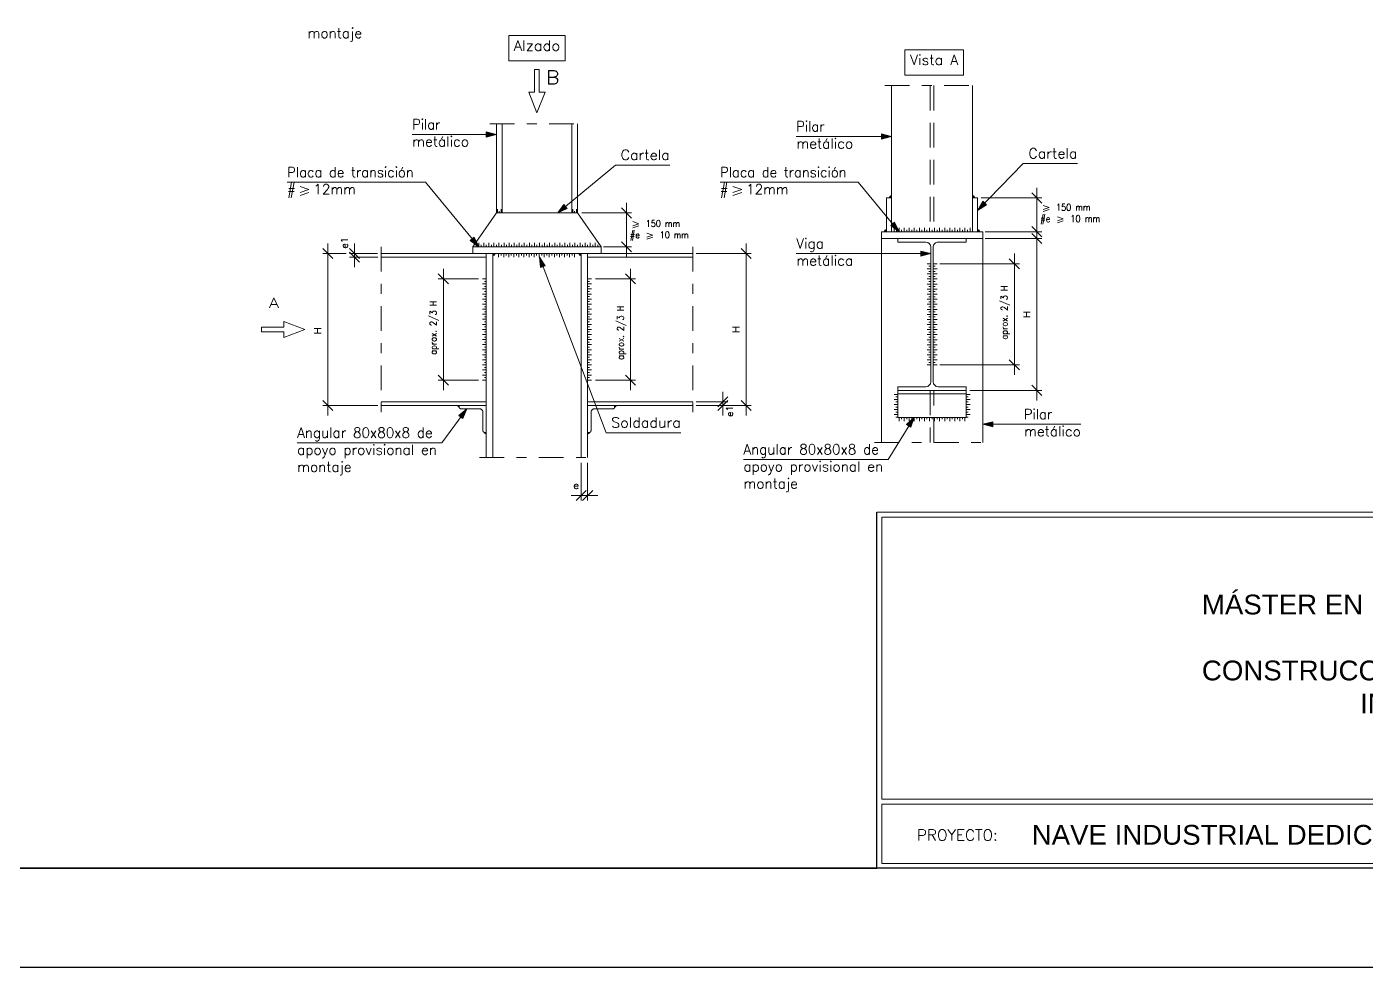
# Model space of a CAD drawing. Header units: inches. Extents: x 72863 to 72995, y 49095 to 49225.
# Drawn here: x 72877.12 to 72890.66, y 49095.05 to 49104.56 of the extents above; entities that cross this region are included whole.
import ezdxf
from ezdxf.enums import TextEntityAlignment as Align

# ---------------------------------------------------------------- set-up
doc = ezdxf.new("R2010")
doc.units = ezdxf.units.IN
doc.linetypes.add('DASHDOT', pattern=[0.5, 0.25, -0.125, 0, -0.125])
doc.linetypes.add('DASHED', pattern=[0.375, 0.25, -0.125])
doc.layers.get('0').update_dxf_attribs({"lineweight": 15})
for name, color, linetype, lineweight in [('0-CYPE0', 1, 'Continuous', 9), ('0-CYPE1', 2, 'Continuous', 9), ('0-CYPE2', 4, 'Continuous', 9)]:
    doc.layers.add(name, color=color, linetype=linetype, lineweight=lineweight)
doc.layers.add('VG', color=7, linetype='Continuous')
doc.styles.add('CYPETXT', font='romans__.ttf', dxfattribs={"height": 0.2})
doc.styles.get("Standard").update_dxf_attribs({"font": 'arial.ttf'})

# ---------------------------------------------------------------- blocks, each defined once
blk = doc.blocks.new('PLANTILLA')
for p, q in [((72903.71, 49199.611), (72885.71, 49199.611)), ((72885.71, 49199.611), (72885.71, 49196.011)), ((72885.76, 49196.711), (72885.76, 49199.561)), ((72885.76, 49199.561), (72894.61, 49199.561)), ((72885.76, 49196.711), (72894.61, 49196.711)), ((72885.76, 49196.061), (72885.76, 49196.661)), ((72894.61, 49196.661), (72885.76, 49196.661)), ((72885.71, 49196.011), (72903.71, 49196.011)), ((72894.61, 49196.061), (72885.76, 49196.061))]:
    blk.add_line(p, q)
at = {"layer": 'VG'}
for p, q in [((72903.71, 49196.011), (72864.71, 49196.011)), ((72862.71, 49195.011), (72904.71, 49195.011))]:
    blk.add_line(p, q, dxfattribs=at)
blk.add_lwpolyline([(72903.71, 49199.561), (72903.71, 49223.711), (72864.71, 49223.711), (72864.71, 49196.011), (72885.71, 49196.011), (72885.71, 49199.611)], dxfattribs=at)
at = {"char_height": 0.2, "attachment_point": 1}
for s, width, insert in [('MÁSTER EN INGENIERÍA INDUSTRIAL\\P\\PCONSTRUCCIONES Y URBANISMO\\P^I^IINDUSTRIAL', 5.52485, (72888.996, 49198.778)), ('NAVE INDUSTRIAL DEDICADA A LA IMPRENTA', 6.85352, (72887.276, 49196.45))]:
    blk.add_mtext_dynamic_manual_height_columns(s, width=width, gutter_width=1, heights=[0], dxfattribs=dict(at, insert=insert))
at = {"insert": (72886.117, 49196.403), "char_height": 0.11204, "attachment_point": 1}
blk.add_mtext('{\\Fsimplex8|c0;PROYECTO:}', dxfattribs=at)

msp = doc.modelspace()

# ---------------------------------------------------------------- hatches: boundary and pattern name
at = {"layer": '0-CYPE1'}
h = msp.add_hatch(color=256, dxfattribs=at)
edge = h.paths.add_edge_path()
edge.add_line((72885.8589, 49102.8288), (72885.8589, 49102.8504))
edge.add_arc((72885.8589, 49102.8288), 0.0216, 89.99996, 180.00004)
edge.add_line((72885.8373, 49102.8288), (72885.8589, 49102.8288))
h = msp.add_hatch(color=256, dxfattribs=at)
edge = h.paths.add_edge_path()
edge.add_line((72886.6781, 49102.8288), (72886.6997, 49102.8288))
edge.add_arc((72886.6781, 49102.8288), 0.0216, 359.99996, 450.00004)
edge.add_line((72886.6781, 49102.8504), (72886.6781, 49102.8288))
h = msp.add_hatch(color=256, dxfattribs=at)
edge = h.paths.add_edge_path()
edge.add_line((72885.8077, 49102.4875), (72885.8077, 49102.5091))
edge.add_arc((72885.8077, 49102.4875), 0.0216, 89.99996, 180.00004)
edge.add_line((72885.7861, 49102.4875), (72885.8077, 49102.4875))
h = msp.add_hatch(color=256, dxfattribs=at)
edge = h.paths.add_edge_path()
edge.add_line((72886.7293, 49102.4875), (72886.7509, 49102.4875))
edge.add_arc((72886.7293, 49102.4875), 0.0216, 359.99996, 450.00004)
edge.add_line((72886.7293, 49102.5091), (72886.7293, 49102.4875))
h = msp.add_hatch(color=256, dxfattribs=at)
edge = h.paths.add_edge_path()
edge.add_line((72881.8288, 49102.2671), (72881.8288, 49102.2455))
edge.add_arc((72881.8288, 49102.2671), 0.0216, 269.99543, 359.99552)
edge.add_line((72881.8504, 49102.2671), (72881.8288, 49102.2671))
h = msp.add_hatch(color=256, dxfattribs=at)
edge = h.paths.add_edge_path()
edge.add_line((72882.7231, 49102.2671), (72882.7015, 49102.2671))
edge.add_arc((72882.7231, 49102.2671), 0.0216, 179.99996, 270.00004)
edge.add_line((72882.7231, 49102.2455), (72882.7231, 49102.2671))
h = msp.add_hatch(color=256, dxfattribs=at)
edge = h.paths.add_edge_path()
edge.add_line((72881.4895, 49100.7311), (72881.4743, 49100.7311))
edge.add_arc((72881.4895, 49100.7311), 0.0151, 179.99996, 270.00004)
edge.add_line((72881.4895, 49100.7159), (72881.4895, 49100.7311))
h = msp.add_hatch(color=256, dxfattribs=at)
edge = h.paths.add_edge_path()
edge.add_line((72883.0625, 49100.7311), (72883.0625, 49100.7159))
edge.add_arc((72883.0625, 49100.7311), 0.0151, 269.9935, 359.99359)
edge.add_line((72883.0776, 49100.7311), (72883.0625, 49100.7311))
h = msp.add_hatch(color=256, dxfattribs=at)
edge = h.paths.add_edge_path()
edge.add_line((72881.764, 49100.4563), (72881.7488, 49100.4563))
edge.add_arc((72881.764, 49100.4563), 0.0151, 179.99996, 270.00004)
edge.add_line((72881.764, 49100.4412), (72881.764, 49100.4563))
h = msp.add_hatch(color=256, dxfattribs=at)
edge = h.paths.add_edge_path()
edge.add_line((72882.788, 49100.4563), (72882.788, 49100.4412))
edge.add_arc((72882.788, 49100.4563), 0.0151, 269.9935, 359.99359)
edge.add_line((72882.8031, 49100.4563), (72882.788, 49100.4563))
at = {"layer": '0-CYPE2'}
for points in [[(72881.764, 49103.4446), (72881.8664, 49103.4702), (72881.764, 49103.4958)], [(72885.7565, 49103.4241), (72885.8589, 49103.4497), (72885.7565, 49103.4753)], [(72882.5491, 49102.7618), (72882.4867, 49102.6767), (72882.5818, 49102.7224)], [(72886.7824, 49102.7945), (72886.7293, 49102.7033), (72886.819, 49102.7588)], [(72885.8507, 49102.5501), (72885.9357, 49102.4875), (72885.8901, 49102.5827)], [(72881.6023, 49102.3979), (72881.6873, 49102.3353), (72881.6418, 49102.4306)], [(72886.1539, 49102.2406), (72886.2563, 49102.2662), (72886.1539, 49102.2918)], [(72882.3604, 49102.1421), (72882.3001, 49102.2287), (72882.3126, 49102.1239)], [(72881.5261, 49100.5992), (72881.566, 49100.6969), (72881.4848, 49100.6295)], [(72886.0538, 49100.5107), (72886.0893, 49100.6101), (72886.0112, 49100.5391)], [(72886.8829, 49100.5661), (72886.7805, 49100.5405), (72886.8829, 49100.5149)]]:
    msp.add_hatch(color=256, dxfattribs=at).paths.add_polyline_path(points)

# ---------------------------------------------------------------- linework, layer by layer
at = {"layer": '0-CYPE0', "linetype": 'DASHED'}
for p, q in [((72886.2514, 49103.9641), (72886.2514, 49102.4875)), ((72886.2855, 49103.9641), (72886.2855, 49102.4875)), ((72886.2497, 49100.8832), (72886.2497, 49100.3557)), ((72886.2872, 49100.3557), (72886.2872, 49100.8832))]:
    msp.add_line(p, q, dxfattribs=at)
at = {"layer": '0-CYPE1', "linetype": 'DASHDOT'}
for p, q in [((72885.7906, 49103.9641), (72886.7463, 49103.9641)), ((72881.7981, 49103.578), (72882.7538, 49103.578)), ((72880.7017, 49102.3353), (72880.7017, 49100.6628)), ((72883.8503, 49102.3353), (72883.8503, 49100.6628)), ((72885.6882, 49100.3557), (72886.8487, 49100.3557)), ((72881.6957, 49100.2035), (72882.8562, 49100.2035))]:
    msp.add_line(p, q, dxfattribs=at)
at = {"layer": '0-CYPE1'}
for p, q in [((72881.0144, 49103.4702), (72881.6401, 49103.4702)), ((72881.6401, 49103.4702), (72881.8664, 49103.4702)), ((72884.8969, 49103.4497), (72885.5226, 49103.4497)), ((72885.5226, 49103.4497), (72885.8589, 49103.4497)), ((72883.0705, 49103.1615), (72882.4867, 49102.6767)), ((72883.0705, 49103.1615), (72883.6178, 49103.1615)), ((72887.1908, 49103.1771), (72886.7293, 49102.7033)), ((72887.1908, 49103.1771), (72887.7381, 49103.1771)), ((72879.7517, 49102.9869), (72881.1484, 49102.9869)), ((72879.8822, 49102.9446), (72879.9713, 49102.9139)), ((72881.1484, 49102.9869), (72881.6873, 49102.3353)), ((72884.1259, 49102.9869), (72885.5226, 49102.9869)), ((72884.2564, 49102.9446), (72884.3455, 49102.9139)), ((72885.5226, 49102.9869), (72885.9357, 49102.4875)), ((72879.8822, 49102.8832), (72879.9713, 49102.9139)), ((72879.8822, 49102.8525), (72879.9713, 49102.8832)), ((72884.2564, 49102.8832), (72884.3455, 49102.9139)), ((72884.2564, 49102.8525), (72884.3455, 49102.8832)), ((72885.8373, 49102.8288), (72885.8589, 49102.8288)), ((72885.8589, 49102.8288), (72885.8589, 49102.8504)), ((72886.6781, 49102.8504), (72886.6781, 49102.8288)), ((72886.6781, 49102.8288), (72886.6997, 49102.8288)), ((72886.7649, 49102.8288), (72887.3799, 49102.8288)), ((72887.2775, 49102.88), (72887.3799, 49102.7776)), ((72887.3287, 49102.7776), (72887.3287, 49102.9312)), ((72887.3287, 49102.4875), (72887.3287, 49102.8288)), ((72881.8762, 49102.7151), (72881.8762, 49102.6767)), ((72881.8955, 49102.6959), (72881.8955, 49102.6767)), ((72881.9148, 49102.7151), (72881.9148, 49102.6767)), ((72882.6374, 49102.7151), (72882.6374, 49102.6767)), ((72882.6567, 49102.6959), (72882.6567, 49102.6767)), ((72882.676, 49102.7151), (72882.676, 49102.6767)), ((72882.7304, 49102.6767), (72883.2319, 49102.6767)), ((72883.1295, 49102.7279), (72883.2319, 49102.6255)), ((72883.1807, 49102.6255), (72883.1807, 49102.7791)), ((72883.1807, 49102.3353), (72883.1807, 49102.6767)), ((72887.3926, 49102.7531), (72887.452, 49102.7326)), ((72887.3926, 49102.7122), (72887.452, 49102.7326)), ((72887.3926, 49102.6917), (72887.452, 49102.7122)), ((72883.2445, 49102.589), (72883.3039, 49102.5685)), ((72883.2445, 49102.5481), (72883.3039, 49102.5685)), ((72883.2445, 49102.5276), (72883.3039, 49102.5481)), ((72887.2775, 49102.5387), (72887.3799, 49102.4363)), ((72887.3287, 49102.5387), (72887.3287, 49102.3851)), ((72887.5359, 49102.6379), (72887.5953, 49102.6174)), ((72887.5359, 49102.597), (72887.5953, 49102.6174)), ((72887.5359, 49102.5765), (72887.5953, 49102.597)), ((72883.3879, 49102.4738), (72883.4473, 49102.4533)), ((72883.3879, 49102.4329), (72883.4473, 49102.4533)), ((72883.3879, 49102.4124), (72883.4473, 49102.4329)), ((72885.7861, 49102.4875), (72885.8077, 49102.4875)), ((72885.8077, 49102.4875), (72885.8077, 49102.5091)), ((72885.8845, 49102.5259), (72885.8845, 49102.4875)), ((72885.9101, 49102.5067), (72885.9101, 49102.4875)), ((72885.9357, 49102.5259), (72885.9357, 49102.4875)), ((72885.9613, 49102.5067), (72885.9613, 49102.4875)), ((72885.9869, 49102.5259), (72885.9869, 49102.4875)), ((72886.0125, 49102.5067), (72886.0125, 49102.4875)), ((72886.0381, 49102.5259), (72886.0381, 49102.4875)), ((72886.0637, 49102.5067), (72886.0637, 49102.4875)), ((72886.0893, 49102.5259), (72886.0893, 49102.4875)), ((72886.1149, 49102.5067), (72886.1149, 49102.4875)), ((72886.1405, 49102.5259), (72886.1405, 49102.4875)), ((72886.1661, 49102.5067), (72886.1661, 49102.4875)), ((72886.1917, 49102.5259), (72886.1917, 49102.4875)), ((72886.2173, 49102.5067), (72886.2173, 49102.4875)), ((72886.2429, 49102.5259), (72886.2429, 49102.4875)), ((72886.2685, 49102.5067), (72886.2685, 49102.4875)), ((72886.2941, 49102.5259), (72886.2941, 49102.4875)), ((72886.3197, 49102.5067), (72886.3197, 49102.4875)), ((72886.3453, 49102.5259), (72886.3453, 49102.4875)), ((72886.3709, 49102.5067), (72886.3709, 49102.4875)), ((72886.3965, 49102.5259), (72886.3965, 49102.4875)), ((72886.4221, 49102.5067), (72886.4221, 49102.4875)), ((72886.4477, 49102.5259), (72886.4477, 49102.4875)), ((72886.4733, 49102.5067), (72886.4733, 49102.4875)), ((72886.4989, 49102.5259), (72886.4989, 49102.4875)), ((72886.5245, 49102.5067), (72886.5245, 49102.4875)), ((72886.5501, 49102.5259), (72886.5501, 49102.4875)), ((72886.5757, 49102.5067), (72886.5757, 49102.4875)), ((72886.6013, 49102.5259), (72886.6013, 49102.4875)), ((72886.6269, 49102.5067), (72886.6269, 49102.4875)), ((72886.6525, 49102.5259), (72886.6525, 49102.4875)), ((72886.7293, 49102.5091), (72886.7293, 49102.4875)), ((72886.7293, 49102.4875), (72886.7509, 49102.4875)), ((72886.8045, 49102.4875), (72887.3799, 49102.4875)), ((72886.8045, 49102.4192), (72887.3799, 49102.4192)), ((72887.2775, 49102.4704), (72887.3799, 49102.368)), ((72887.3287, 49102.368), (72887.3287, 49102.5216)), ((72887.3287, 49102.4192), (72887.3287, 49100.8832)), ((72880.1106, 49102.3183), (72880.213, 49102.2159)), ((72880.3469, 49102.2671), (72880.1106, 49102.2671)), ((72880.1618, 49102.2159), (72880.1618, 49102.3695)), ((72880.1618, 49102.2671), (72880.1618, 49100.7311)), ((72880.381, 49102.3183), (72880.4834, 49102.2159)), ((72880.381, 49102.2818), (72880.4834, 49102.1794)), ((72880.6658, 49102.2671), (72880.381, 49102.2671)), ((72880.4322, 49102.2159), (72880.4322, 49102.3695)), ((72880.4322, 49102.2818), (72880.4322, 49102.1282)), ((72880.4322, 49102.2671), (72880.4322, 49102.2306)), ((72881.6617, 49102.3545), (72881.6617, 49102.3353)), ((72881.6873, 49102.3737), (72881.6873, 49102.3353)), ((72881.7129, 49102.3545), (72881.7129, 49102.3353)), ((72881.7385, 49102.3737), (72881.7385, 49102.3353)), ((72881.7641, 49102.3545), (72881.7641, 49102.3353)), ((72881.7897, 49102.3737), (72881.7897, 49102.3353)), ((72881.8153, 49102.3545), (72881.8153, 49102.3353)), ((72881.8288, 49102.2671), (72881.8288, 49102.2455)), ((72881.8504, 49102.2671), (72881.8288, 49102.2671)), ((72881.8409, 49102.3737), (72881.8409, 49102.3353)), ((72881.8665, 49102.3545), (72881.8665, 49102.3353)), ((72881.8887, 49102.2287), (72881.8887, 49102.2671)), ((72881.8921, 49102.3737), (72881.8921, 49102.3353)), ((72881.9143, 49102.2479), (72881.9143, 49102.2671)), ((72881.9177, 49102.3545), (72881.9177, 49102.3353)), ((72881.9399, 49102.2287), (72881.9399, 49102.2671)), ((72881.9433, 49102.3737), (72881.9433, 49102.3353)), ((72881.9655, 49102.2479), (72881.9655, 49102.2671)), ((72881.9689, 49102.3545), (72881.9689, 49102.3353)), ((72881.9911, 49102.2287), (72881.9911, 49102.2671)), ((72881.9945, 49102.3737), (72881.9945, 49102.3353)), ((72882.0167, 49102.2479), (72882.0167, 49102.2671)), ((72882.0201, 49102.3545), (72882.0201, 49102.3353)), ((72882.0423, 49102.2287), (72882.0423, 49102.2671)), ((72882.0457, 49102.3737), (72882.0457, 49102.3353)), ((72882.0679, 49102.2479), (72882.0679, 49102.2671)), ((72882.0713, 49102.3545), (72882.0713, 49102.3353)), ((72882.0935, 49102.2287), (72882.0935, 49102.2671)), ((72882.0969, 49102.3737), (72882.0969, 49102.3353)), ((72882.1191, 49102.2479), (72882.1191, 49102.2671)), ((72882.1225, 49102.3545), (72882.1225, 49102.3353)), ((72882.1447, 49102.2287), (72882.1447, 49102.2671)), ((72882.1481, 49102.3737), (72882.1481, 49102.3353)), ((72882.1703, 49102.2479), (72882.1703, 49102.2671)), ((72882.1737, 49102.3545), (72882.1737, 49102.3353)), ((72882.1959, 49102.2287), (72882.1959, 49102.2671)), ((72882.1993, 49102.3737), (72882.1993, 49102.3353)), ((72882.2215, 49102.2479), (72882.2215, 49102.2671)), ((72882.2249, 49102.3545), (72882.2249, 49102.3353)), ((72882.2471, 49102.2287), (72882.2471, 49102.2671)), ((72882.2505, 49102.3737), (72882.2505, 49102.3353)), ((72882.2727, 49102.2479), (72882.2727, 49102.2671)), ((72882.2761, 49102.3545), (72882.2761, 49102.3353)), ((72882.2983, 49102.2287), (72882.2983, 49102.2671)), ((72882.3017, 49102.3737), (72882.3017, 49102.3353)), ((72882.3239, 49102.2479), (72882.3239, 49102.2671)), ((72882.3273, 49102.3545), (72882.3273, 49102.3353)), ((72882.3495, 49102.2287), (72882.3495, 49102.2671)), ((72882.3529, 49102.3737), (72882.3529, 49102.3353)), ((72882.3751, 49102.2479), (72882.3751, 49102.2671)), ((72882.3785, 49102.3545), (72882.3785, 49102.3353)), ((72882.4007, 49102.2287), (72882.4007, 49102.2671)), ((72882.4041, 49102.3737), (72882.4041, 49102.3353)), ((72882.4263, 49102.2479), (72882.4263, 49102.2671)), ((72882.4297, 49102.3545), (72882.4297, 49102.3353)), ((72882.4519, 49102.2287), (72882.4519, 49102.2671)), ((72882.4553, 49102.3737), (72882.4553, 49102.3353)), ((72882.4775, 49102.2479), (72882.4775, 49102.2671)), ((72882.4809, 49102.3545), (72882.4809, 49102.3353)), ((72882.5031, 49102.2287), (72882.5031, 49102.2671)), ((72882.5065, 49102.3737), (72882.5065, 49102.3353)), ((72882.5287, 49102.2479), (72882.5287, 49102.2671)), ((72882.5321, 49102.3545), (72882.5321, 49102.3353)), ((72882.5543, 49102.2287), (72882.5543, 49102.2671)), ((72882.5577, 49102.3737), (72882.5577, 49102.3353)), ((72882.5799, 49102.2479), (72882.5799, 49102.2671)), ((72882.5833, 49102.3545), (72882.5833, 49102.3353)), ((72882.6055, 49102.2287), (72882.6055, 49102.2671)), ((72882.6089, 49102.3737), (72882.6089, 49102.3353)), ((72882.6311, 49102.2479), (72882.6311, 49102.2671)), ((72882.6345, 49102.3545), (72882.6345, 49102.3353)), ((72882.6567, 49102.2287), (72882.6567, 49102.2671)), ((72882.6601, 49102.3737), (72882.6601, 49102.3353)), ((72882.6857, 49102.3545), (72882.6857, 49102.3353)), ((72882.7231, 49102.2671), (72882.7015, 49102.2671)), ((72882.7113, 49102.3737), (72882.7113, 49102.3353)), ((72882.7231, 49102.2455), (72882.7231, 49102.2671)), ((72882.7369, 49102.3545), (72882.7369, 49102.3353)), ((72882.7625, 49102.3737), (72882.7625, 49102.3353)), ((72882.7881, 49102.3545), (72882.7881, 49102.3353)), ((72882.8137, 49102.3737), (72882.8137, 49102.3353)), ((72882.8393, 49102.3545), (72882.8393, 49102.3353)), ((72882.8649, 49102.3737), (72882.8649, 49102.3353)), ((72882.8905, 49102.3545), (72882.8905, 49102.3353)), ((72882.9486, 49102.3353), (72883.2319, 49102.3353)), ((72883.1295, 49102.3865), (72883.2319, 49102.2841)), ((72883.1807, 49102.3865), (72883.1807, 49102.2329)), ((72883.8844, 49102.2671), (72884.4414, 49102.2671)), ((72884.4414, 49102.2159), (72884.339, 49102.3183)), ((72884.3902, 49102.2159), (72884.3902, 49102.3695)), ((72884.3902, 49100.7311), (72884.3902, 49102.2671)), ((72884.8969, 49102.2662), (72885.5226, 49102.2662)), ((72885.5226, 49102.2662), (72886.2563, 49102.2662)), ((72887.1005, 49102.112), (72887.1005, 49102.2656)), ((72880.6675, 49102.2306), (72880.381, 49102.2306)), ((72882.3001, 49102.2287), (72882.9753, 49100.4555)), ((72886.2179, 49102.1632), (72886.2563, 49102.1632)), ((72886.2371, 49102.1376), (72886.2563, 49102.1376)), ((72886.319, 49102.1632), (72886.2806, 49102.1632)), ((72886.2998, 49102.1376), (72886.2806, 49102.1376)), ((72886.3482, 49102.1632), (72887.1517, 49102.1632)), ((72887.0493, 49102.2144), (72887.1517, 49102.112)), ((72887.1005, 49102.1632), (72887.1005, 49101.1414)), ((72881.2787, 49102.0623), (72881.3811, 49101.9599)), ((72881.6856, 49102.0111), (72881.2787, 49102.0111)), ((72881.3299, 49101.9599), (72881.3299, 49102.1135)), ((72881.3299, 49102.0111), (72881.3299, 49100.9871)), ((72881.7256, 49102.0111), (72881.764, 49102.0111)), ((72882.8264, 49102.0111), (72882.788, 49102.0111)), ((72882.8664, 49102.0111), (72883.2733, 49102.0111)), ((72883.2733, 49101.9599), (72883.1709, 49102.0623)), ((72883.2221, 49101.9599), (72883.2221, 49102.1135)), ((72883.2221, 49102.0111), (72883.2221, 49100.9871)), ((72886.2179, 49102.112), (72886.2563, 49102.112)), ((72886.2179, 49102.0608), (72886.2563, 49102.0608)), ((72886.2179, 49102.0096), (72886.2563, 49102.0096)), ((72886.2371, 49102.0864), (72886.2563, 49102.0864)), ((72886.2371, 49102.0352), (72886.2563, 49102.0352)), ((72886.319, 49102.112), (72886.2806, 49102.112)), ((72886.2998, 49102.0864), (72886.2806, 49102.0864)), ((72886.319, 49102.0608), (72886.2806, 49102.0608)), ((72886.2998, 49102.0352), (72886.2806, 49102.0352)), ((72886.319, 49102.0096), (72886.2806, 49102.0096)), ((72881.7256, 49101.9599), (72881.764, 49101.9599)), ((72881.7256, 49101.9087), (72881.764, 49101.9087)), ((72881.7256, 49101.8575), (72881.764, 49101.8575)), ((72881.7448, 49101.9855), (72881.764, 49101.9855)), ((72881.7448, 49101.9343), (72881.764, 49101.9343)), ((72881.7448, 49101.8831), (72881.764, 49101.8831)), ((72882.8072, 49101.9855), (72882.788, 49101.9855)), ((72882.8264, 49101.9599), (72882.788, 49101.9599)), ((72882.8072, 49101.9343), (72882.788, 49101.9343)), ((72882.8264, 49101.9087), (72882.788, 49101.9087)), ((72882.8072, 49101.8831), (72882.788, 49101.8831)), ((72882.8264, 49101.8575), (72882.788, 49101.8575)), ((72886.2179, 49101.9584), (72886.2563, 49101.9584)), ((72886.2179, 49101.9072), (72886.2563, 49101.9072)), ((72886.2179, 49101.856), (72886.2563, 49101.856)), ((72886.2371, 49101.984), (72886.2563, 49101.984)), ((72886.2371, 49101.9328), (72886.2563, 49101.9328)), ((72886.2371, 49101.8816), (72886.2563, 49101.8816)), ((72886.2998, 49101.984), (72886.2806, 49101.984)), ((72886.319, 49101.9584), (72886.2806, 49101.9584)), ((72886.2998, 49101.9328), (72886.2806, 49101.9328)), ((72886.319, 49101.9072), (72886.2806, 49101.9072)), ((72886.2998, 49101.8816), (72886.2806, 49101.8816)), ((72886.319, 49101.856), (72886.2806, 49101.856)), ((72881.7256, 49101.8063), (72881.764, 49101.8063)), ((72881.7256, 49101.7551), (72881.764, 49101.7551)), ((72881.7448, 49101.8319), (72881.764, 49101.8319)), ((72881.7448, 49101.7807), (72881.764, 49101.7807)), ((72881.7448, 49101.7295), (72881.764, 49101.7295)), ((72882.8072, 49101.8319), (72882.788, 49101.8319)), ((72882.8264, 49101.8063), (72882.788, 49101.8063)), ((72882.8072, 49101.7807), (72882.788, 49101.7807)), ((72882.8264, 49101.7551), (72882.788, 49101.7551)), ((72882.8072, 49101.7295), (72882.788, 49101.7295)), ((72886.2179, 49101.8048), (72886.2563, 49101.8048)), ((72886.2179, 49101.7536), (72886.2563, 49101.7536)), ((72886.2371, 49101.8304), (72886.2563, 49101.8304)), ((72886.2371, 49101.7792), (72886.2563, 49101.7792)), ((72886.2371, 49101.728), (72886.2563, 49101.728)), ((72886.2998, 49101.8304), (72886.2806, 49101.8304)), ((72886.319, 49101.8048), (72886.2806, 49101.8048)), ((72886.2998, 49101.7792), (72886.2806, 49101.7792)), ((72886.319, 49101.7536), (72886.2806, 49101.7536)), ((72886.2998, 49101.728), (72886.2806, 49101.728)), ((72881.7256, 49101.7039), (72881.764, 49101.7039)), ((72881.7256, 49101.6527), (72881.764, 49101.6527)), ((72881.7256, 49101.6015), (72881.764, 49101.6015)), ((72881.7448, 49101.6783), (72881.764, 49101.6783)), ((72881.7448, 49101.6271), (72881.764, 49101.6271)), ((72882.8264, 49101.7039), (72882.788, 49101.7039)), ((72882.8072, 49101.6783), (72882.788, 49101.6783)), ((72882.8264, 49101.6527), (72882.788, 49101.6527)), ((72882.8072, 49101.6271), (72882.788, 49101.6271)), ((72882.8264, 49101.6015), (72882.788, 49101.6015)), ((72886.2179, 49101.7024), (72886.2563, 49101.7024)), ((72886.2179, 49101.6512), (72886.2563, 49101.6512)), ((72886.2179, 49101.6), (72886.2563, 49101.6)), ((72886.2371, 49101.6768), (72886.2563, 49101.6768)), ((72886.2371, 49101.6256), (72886.2563, 49101.6256)), ((72886.319, 49101.7024), (72886.2806, 49101.7024)), ((72886.2998, 49101.6768), (72886.2806, 49101.6768)), ((72886.319, 49101.6512), (72886.2806, 49101.6512)), ((72886.2998, 49101.6256), (72886.2806, 49101.6256)), ((72886.319, 49101.6), (72886.2806, 49101.6)), ((72881.7256, 49101.5503), (72881.764, 49101.5503)), ((72881.7256, 49101.4991), (72881.764, 49101.4991)), ((72881.7448, 49101.5759), (72881.764, 49101.5759)), ((72881.7448, 49101.5247), (72881.764, 49101.5247)), ((72881.7448, 49101.4735), (72881.764, 49101.4735)), ((72882.8072, 49101.5759), (72882.788, 49101.5759)), ((72882.8264, 49101.5503), (72882.788, 49101.5503)), ((72882.8072, 49101.5247), (72882.788, 49101.5247)), ((72882.8264, 49101.4991), (72882.788, 49101.4991)), ((72882.8072, 49101.4735), (72882.788, 49101.4735)), ((72886.2179, 49101.5495), (72886.2563, 49101.5495)), ((72886.2179, 49101.4983), (72886.2563, 49101.4983)), ((72886.2371, 49101.5744), (72886.2563, 49101.5744)), ((72886.2371, 49101.5239), (72886.2563, 49101.5239)), ((72886.2371, 49101.4727), (72886.2563, 49101.4727)), ((72886.2998, 49101.5744), (72886.2806, 49101.5744)), ((72886.319, 49101.5495), (72886.2806, 49101.5495)), ((72886.2998, 49101.5239), (72886.2806, 49101.5239)), ((72886.319, 49101.4983), (72886.2806, 49101.4983)), ((72886.2998, 49101.4727), (72886.2806, 49101.4727)), ((72881.7256, 49101.4479), (72881.764, 49101.4479)), ((72881.7256, 49101.3967), (72881.764, 49101.3967)), ((72881.7256, 49101.3455), (72881.764, 49101.3455)), ((72881.7448, 49101.4223), (72881.764, 49101.4223)), ((72881.7448, 49101.3711), (72881.764, 49101.3711)), ((72881.7448, 49101.3199), (72881.764, 49101.3199)), ((72882.8264, 49101.4479), (72882.788, 49101.4479)), ((72882.8072, 49101.4223), (72882.788, 49101.4223)), ((72882.8264, 49101.3967), (72882.788, 49101.3967)), ((72882.8072, 49101.3711), (72882.788, 49101.3711)), ((72882.8264, 49101.3455), (72882.788, 49101.3455)), ((72882.8072, 49101.3199), (72882.788, 49101.3199)), ((72886.2179, 49101.4471), (72886.2563, 49101.4471)), ((72886.2179, 49101.3959), (72886.2563, 49101.3959)), ((72886.2179, 49101.3447), (72886.2563, 49101.3447)), ((72886.2371, 49101.4215), (72886.2563, 49101.4215)), ((72886.2371, 49101.3703), (72886.2563, 49101.3703)), ((72886.2371, 49101.3191), (72886.2563, 49101.3191)), ((72886.319, 49101.4471), (72886.2806, 49101.4471)), ((72886.2998, 49101.4215), (72886.2806, 49101.4215)), ((72886.319, 49101.3959), (72886.2806, 49101.3959)), ((72886.2998, 49101.3703), (72886.2806, 49101.3703)), ((72886.319, 49101.3447), (72886.2806, 49101.3447)), ((72886.2998, 49101.3191), (72886.2806, 49101.3191)), ((72881.7256, 49101.2943), (72881.764, 49101.2943)), ((72881.7256, 49101.2431), (72881.764, 49101.2431)), ((72881.7256, 49101.1919), (72881.764, 49101.1919)), ((72881.7448, 49101.2687), (72881.764, 49101.2687)), ((72881.7448, 49101.2175), (72881.764, 49101.2175)), ((72882.8264, 49101.2943), (72882.788, 49101.2943)), ((72882.8072, 49101.2687), (72882.788, 49101.2687)), ((72882.8264, 49101.2431), (72882.788, 49101.2431)), ((72882.8072, 49101.2175), (72882.788, 49101.2175)), ((72882.8264, 49101.1919), (72882.788, 49101.1919)), ((72886.2179, 49101.2935), (72886.2563, 49101.2935)), ((72886.2179, 49101.2431), (72886.2563, 49101.2431)), ((72886.2179, 49101.1919), (72886.2563, 49101.1919)), ((72886.2371, 49101.2679), (72886.2563, 49101.2679)), ((72886.2371, 49101.2175), (72886.2563, 49101.2175)), ((72886.319, 49101.2935), (72886.2806, 49101.2935)), ((72886.2998, 49101.2679), (72886.2806, 49101.2679)), ((72886.319, 49101.2431), (72886.2806, 49101.2431)), ((72886.2998, 49101.2175), (72886.2806, 49101.2175)), ((72886.319, 49101.1919), (72886.2806, 49101.1919)), ((72887.0493, 49101.1926), (72887.1517, 49101.0902)), ((72887.1005, 49101.1926), (72887.1005, 49101.039)), ((72881.7256, 49101.1407), (72881.764, 49101.1407)), ((72881.7256, 49101.0895), (72881.764, 49101.0895)), ((72881.7448, 49101.1663), (72881.764, 49101.1663)), ((72881.7448, 49101.1151), (72881.764, 49101.1151)), ((72881.7448, 49101.0639), (72881.764, 49101.0639)), ((72882.8072, 49101.1663), (72882.788, 49101.1663)), ((72882.8264, 49101.1407), (72882.788, 49101.1407)), ((72882.8072, 49101.1151), (72882.788, 49101.1151)), ((72882.8264, 49101.0895), (72882.788, 49101.0895)), ((72882.8072, 49101.0639), (72882.788, 49101.0639)), ((72886.2179, 49101.1414), (72886.2563, 49101.1414)), ((72886.2371, 49101.1663), (72886.2563, 49101.1663)), ((72886.2998, 49101.1663), (72886.2806, 49101.1663)), ((72886.319, 49101.1414), (72886.2806, 49101.1414)), ((72886.3482, 49101.1414), (72887.1517, 49101.1414)), ((72881.2787, 49101.0383), (72881.3811, 49100.9359)), ((72881.6856, 49100.9871), (72881.2787, 49100.9871)), ((72881.3299, 49101.0383), (72881.3299, 49100.8847)), ((72881.7256, 49101.0383), (72881.764, 49101.0383)), ((72881.7256, 49100.9871), (72881.764, 49100.9871)), ((72881.7448, 49101.0127), (72881.764, 49101.0127)), ((72882.8264, 49101.0383), (72882.788, 49101.0383)), ((72882.8072, 49101.0127), (72882.788, 49101.0127)), ((72882.8264, 49100.9871), (72882.788, 49100.9871)), ((72882.8664, 49100.9871), (72883.2733, 49100.9871)), ((72883.2733, 49100.9359), (72883.1709, 49101.0383)), ((72883.2221, 49101.0383), (72883.2221, 49100.8847)), ((72887.2775, 49100.9344), (72887.3799, 49100.832)), ((72887.3287, 49100.9344), (72887.3287, 49100.7808)), ((72880.1106, 49100.7823), (72880.213, 49100.6799)), ((72880.1618, 49100.7823), (72880.1618, 49100.6287)), ((72884.2055, 49100.8188), (72884.1031, 49100.7164)), ((72884.2055, 49100.7823), (72884.1031, 49100.6799)), ((72884.1543, 49100.7164), (72884.1543, 49100.87)), ((72884.1543, 49100.7823), (72884.1543, 49100.6287)), ((72884.4414, 49100.6799), (72884.339, 49100.7823)), ((72884.3902, 49100.7823), (72884.3902, 49100.6287)), ((72885.8845, 49100.8429), (72885.9229, 49100.8429)), ((72885.8845, 49100.7917), (72885.9229, 49100.7917)), ((72885.9037, 49100.8173), (72885.9229, 49100.8173)), ((72886.6525, 49100.8429), (72886.6141, 49100.8429)), ((72886.6333, 49100.8173), (72886.6141, 49100.8173)), ((72886.6525, 49100.7917), (72886.6141, 49100.7917)), ((72886.6522, 49100.8832), (72887.3799, 49100.8832)), ((72880.6675, 49100.7311), (72880.1106, 49100.7311)), ((72881.3155, 49100.3535), (72881.566, 49100.6969)), ((72881.4895, 49100.7311), (72881.4743, 49100.7311)), ((72881.4895, 49100.7159), (72881.4895, 49100.7311)), ((72883.0625, 49100.7311), (72883.0625, 49100.7159)), ((72883.0776, 49100.7311), (72883.0625, 49100.7311)), ((72883.8844, 49100.7676), (72884.2055, 49100.7676)), ((72883.8844, 49100.7311), (72884.4414, 49100.7311)), ((72884.1543, 49100.7676), (72884.1543, 49100.7311)), ((72885.8845, 49100.7405), (72885.9229, 49100.7405)), ((72885.8845, 49100.6893), (72885.9229, 49100.6893)), ((72885.8845, 49100.6381), (72885.9229, 49100.6381)), ((72885.9037, 49100.7661), (72885.9229, 49100.7661)), ((72885.9037, 49100.7149), (72885.9229, 49100.7149)), ((72885.9037, 49100.6637), (72885.9229, 49100.6637)), ((72886.6333, 49100.7661), (72886.6141, 49100.7661)), ((72886.6525, 49100.7405), (72886.6141, 49100.7405)), ((72886.6333, 49100.7149), (72886.6141, 49100.7149)), ((72886.6525, 49100.6893), (72886.6141, 49100.6893)), ((72886.6333, 49100.6637), (72886.6141, 49100.6637)), ((72886.6525, 49100.6381), (72886.6141, 49100.6381)), ((72885.8255, 49100.1849), (72886.0893, 49100.6101)), ((72885.9037, 49100.6125), (72885.9229, 49100.6125)), ((72885.9357, 49100.5717), (72885.9357, 49100.6101)), ((72885.9613, 49100.5909), (72885.9613, 49100.6101)), ((72885.9869, 49100.5717), (72885.9869, 49100.6101)), ((72886.0125, 49100.5909), (72886.0125, 49100.6101)), ((72886.0381, 49100.5717), (72886.0381, 49100.6101)), ((72886.0637, 49100.5909), (72886.0637, 49100.6101)), ((72886.0893, 49100.5717), (72886.0893, 49100.6101)), ((72886.1149, 49100.5909), (72886.1149, 49100.6101)), ((72886.1405, 49100.5717), (72886.1405, 49100.6101)), ((72886.1661, 49100.5909), (72886.1661, 49100.6101)), ((72886.1917, 49100.5717), (72886.1917, 49100.6101)), ((72886.2173, 49100.5909), (72886.2173, 49100.6101)), ((72886.2429, 49100.5717), (72886.2429, 49100.6101)), ((72886.2685, 49100.5909), (72886.2685, 49100.6101)), ((72886.2941, 49100.5717), (72886.2941, 49100.6101)), ((72886.3197, 49100.5909), (72886.3197, 49100.6101)), ((72886.3453, 49100.5717), (72886.3453, 49100.6101)), ((72886.3709, 49100.5909), (72886.3709, 49100.6101)), ((72886.3965, 49100.5717), (72886.3965, 49100.6101)), ((72886.4221, 49100.5909), (72886.4221, 49100.6101)), ((72886.4477, 49100.5717), (72886.4477, 49100.6101)), ((72886.4733, 49100.5909), (72886.4733, 49100.6101)), ((72886.4989, 49100.5717), (72886.4989, 49100.6101)), ((72886.5245, 49100.5909), (72886.5245, 49100.6101)), ((72886.5501, 49100.5717), (72886.5501, 49100.6101)), ((72886.5757, 49100.5909), (72886.5757, 49100.6101)), ((72886.6013, 49100.5717), (72886.6013, 49100.6101)), ((72886.6333, 49100.6125), (72886.6141, 49100.6125)), ((72887.147, 49100.5405), (72886.7805, 49100.5405)), ((72887.147, 49100.5405), (72887.7727, 49100.5405)), ((72881.764, 49100.4563), (72881.7488, 49100.4563)), ((72881.764, 49100.4412), (72881.764, 49100.4563)), ((72882.788, 49100.4563), (72882.788, 49100.4412)), ((72882.8031, 49100.4563), (72882.788, 49100.4563)), ((72882.9753, 49100.4555), (72883.73, 49100.4555)), ((72879.8527, 49100.3535), (72881.3155, 49100.3535)), ((72882.7231, 49100.1507), (72882.7231, 49099.7685)), ((72882.788, 49100.1507), (72882.788, 49099.7685)), ((72884.3627, 49100.1849), (72885.8255, 49100.1849)), ((72882.6719, 49099.7685), (72882.7743, 49099.8709)), ((72882.7368, 49099.7685), (72882.8392, 49099.8709)), ((72882.7743, 49099.8197), (72882.6207, 49099.8197)), ((72882.7231, 49099.8197), (72882.788, 49099.8197)), ((72882.7368, 49099.8197), (72882.8904, 49099.8197))]:
    msp.add_line(p, q, dxfattribs=at)
for points in [[(72881.9902, 49104.4711), (72881.9902, 49104.2151), (72882.5626, 49104.2151), (72882.5626, 49104.4711), (72881.9902, 49104.4711)], [(72885.995, 49104.3268), (72885.995, 49104.0708), (72886.5859, 49104.0708), (72886.5859, 49104.3268), (72885.995, 49104.3268)], [(72882.2526, 49104.1264), (72882.2994, 49104.1264), (72882.2994, 49103.8983), (72882.3578, 49103.8983), (72882.276, 49103.6878), (72882.1941, 49103.8983), (72882.2526, 49103.8983), (72882.2526, 49104.1264)], [(72879.4905, 49101.4757), (72879.4905, 49101.5225), (72879.7185, 49101.5225), (72879.7185, 49101.5809), (72879.9291, 49101.4991), (72879.7185, 49101.4172), (72879.7185, 49101.4757), (72879.4905, 49101.4757)]]:
    msp.add_lwpolyline(points, close=True, dxfattribs=at)
for centre, radius, start, end in [((72885.8589, 49102.8288), 0.0216, 89.99996, 180.00004), ((72886.6781, 49102.8288), 0.0216, 359.99996, 90.00004), ((72885.8077, 49102.4875), 0.0216, 89.99996, 180.00004), ((72886.7293, 49102.4875), 0.0216, 359.99996, 90.00004), ((72881.8288, 49102.2671), 0.0216, 269.99543, 359.99552), ((72882.7231, 49102.2671), 0.0216, 179.99996, 270.00004), ((72881.4895, 49100.7311), 0.0151, 179.99996, 270.00004), ((72883.0625, 49100.7311), 0.0151, 269.9935, 359.99359), ((72881.764, 49100.4563), 0.0151, 179.99996, 270.00004), ((72882.788, 49100.4563), 0.0151, 269.9935, 359.99359)]:
    msp.add_arc(centre, radius, start, end, dxfattribs=at)
for points in [[(72881.4895, 49100.7069), (72881.492, 49100.7076), (72881.4895, 49100.7174)], [(72881.4895, 49100.7008), (72881.4968, 49100.7017), (72881.4895, 49100.7069), (72881.492, 49100.7076)], [(72883.0625, 49100.7008), (72883.0551, 49100.7017), (72883.0625, 49100.7069), (72883.06, 49100.7076)], [(72883.0625, 49100.7069), (72883.06, 49100.7076), (72883.0625, 49100.7174)], [(72881.7337, 49100.4563), (72881.7346, 49100.4637), (72881.7398, 49100.4563), (72881.7405, 49100.4588)], [(72881.7398, 49100.4563), (72881.7405, 49100.4588), (72881.7503, 49100.4563)], [(72882.8122, 49100.4563), (72882.8115, 49100.4588), (72882.8016, 49100.4563)], [(72882.8183, 49100.4563), (72882.8174, 49100.4637), (72882.8122, 49100.4563), (72882.8115, 49100.4588)]]:
    msp.add_solid(points, dxfattribs=at)
at = {"layer": '0-CYPE2'}
for p, q in [((72885.8589, 49103.9641), (72885.8589, 49102.4875)), ((72886.6781, 49103.9641), (72886.6781, 49102.4875)), ((72881.8664, 49103.578), (72881.8664, 49102.6767)), ((72881.9244, 49103.578), (72881.9244, 49102.6767)), ((72882.6276, 49103.578), (72882.6276, 49102.6767)), ((72882.6856, 49102.6767), (72882.6856, 49103.578)), ((72885.8077, 49102.8288), (72885.8589, 49102.8288)), ((72885.8077, 49102.8288), (72885.8077, 49102.4875)), ((72886.6781, 49102.8288), (72886.7293, 49102.8288)), ((72886.7293, 49102.8288), (72886.7293, 49102.4875)), ((72881.8664, 49102.6767), (72882.6856, 49102.6767)), ((72882.9245, 49102.3353), (72882.6856, 49102.6767)), ((72885.7565, 49102.4192), (72885.7565, 49102.4875)), ((72886.7805, 49102.4875), (72885.7565, 49102.4875)), ((72885.7565, 49102.4192), (72885.7565, 49100.3557)), ((72885.7565, 49102.4192), (72886.7805, 49102.4192)), ((72885.9229, 49102.4192), (72885.9229, 49102.3827)), ((72886.2622, 49102.4875), (72886.2622, 49102.4875)), ((72886.7805, 49102.4192), (72886.7805, 49102.4875)), ((72886.7805, 49102.4192), (72886.7805, 49100.3557)), ((72883.8503, 49102.2671), (72880.7017, 49102.2671)), ((72882.9245, 49102.3353), (72881.6274, 49102.3353)), ((72881.764, 49100.2035), (72881.764, 49102.2671)), ((72881.8288, 49100.2035), (72881.8288, 49102.2671)), ((72882.7231, 49100.2035), (72882.7231, 49102.2671)), ((72882.788, 49100.2035), (72882.788, 49102.2671)), ((72882.9245, 49102.2671), (72882.9245, 49102.3353)), ((72885.9229, 49102.3827), (72886.2051, 49102.3827)), ((72886.2563, 49102.3315), (72886.2563, 49100.9709)), ((72886.2806, 49100.9709), (72886.2806, 49102.3315)), ((72880.7017, 49102.2306), (72881.764, 49102.2306)), ((72883.8503, 49102.2306), (72882.788, 49102.2306)), ((72886.2051, 49100.9197), (72885.9229, 49100.9197)), ((72885.9229, 49100.9197), (72885.9229, 49100.6101)), ((72886.6141, 49100.9197), (72886.3318, 49100.9197)), ((72886.6141, 49100.9197), (72886.6141, 49100.6101)), ((72885.9229, 49100.8832), (72886.6141, 49100.8832)), ((72885.9229, 49100.8491), (72886.6141, 49100.8491)), ((72880.7017, 49100.7676), (72881.764, 49100.7676)), ((72880.7017, 49100.7311), (72881.764, 49100.7311)), ((72883.8503, 49100.7676), (72882.788, 49100.7676)), ((72883.8503, 49100.7311), (72882.788, 49100.7311)), ((72885.9229, 49100.6101), (72886.6141, 49100.6101)), ((72886.2878, 49100.6101), (72886.2878, 49100.6101))]:
    msp.add_line(p, q, dxfattribs=at)
for points in [[(72881.764, 49103.4446), (72881.8664, 49103.4702), (72881.764, 49103.4958)], [(72885.7565, 49103.4241), (72885.8589, 49103.4497), (72885.7565, 49103.4753)], [(72882.5491, 49102.7618), (72882.4867, 49102.6767), (72882.5818, 49102.7224)], [(72886.7824, 49102.7945), (72886.7293, 49102.7033), (72886.819, 49102.7588)], [(72885.8507, 49102.5501), (72885.9357, 49102.4875), (72885.8901, 49102.5827)], [(72881.6023, 49102.3979), (72881.6873, 49102.3353), (72881.6418, 49102.4306)], [(72886.1539, 49102.2406), (72886.2563, 49102.2662), (72886.1539, 49102.2918)], [(72882.3604, 49102.1421), (72882.3001, 49102.2287), (72882.3126, 49102.1239)], [(72881.5261, 49100.5992), (72881.566, 49100.6969), (72881.4848, 49100.6295)], [(72881.7298, 49100.6628), (72881.7298, 49100.4751), (72881.7299, 49100.4735), (72881.7301, 49100.4719), (72881.7305, 49100.4704), (72881.731, 49100.4689), (72881.7316, 49100.4675), (72881.7324, 49100.4661), (72881.7333, 49100.4648), (72881.7343, 49100.4636), (72881.7354, 49100.4625), (72881.7366, 49100.4615), (72881.7379, 49100.4606), (72881.7393, 49100.4598), (72881.7408, 49100.4592), (72881.7422, 49100.4587), (72881.7438, 49100.4583), (72881.7453, 49100.4581), (72881.7469, 49100.458), (72881.764, 49100.458), (72881.764, 49100.7311), (72881.4909, 49100.7311), (72881.4909, 49100.714), (72881.491, 49100.7124), (72881.4912, 49100.7109), (72881.4916, 49100.7093), (72881.4921, 49100.7079), (72881.4927, 49100.7064), (72881.4935, 49100.705), (72881.4944, 49100.7037), (72881.4954, 49100.7025), (72881.4965, 49100.7014), (72881.4977, 49100.7004), (72881.499, 49100.6995), (72881.5004, 49100.6987), (72881.5018, 49100.6981), (72881.5033, 49100.6976), (72881.5048, 49100.6972), (72881.5064, 49100.697), (72881.508, 49100.6969), (72881.6957, 49100.6969), (72881.6989, 49100.6968), (72881.702, 49100.6964), (72881.7051, 49100.6956), (72881.708, 49100.6946), (72881.7109, 49100.6934), (72881.7137, 49100.6918), (72881.7163, 49100.6901), (72881.7187, 49100.688), (72881.7209, 49100.6858), (72881.723, 49100.6834), (72881.7247, 49100.6808), (72881.7263, 49100.678), (72881.7275, 49100.6751), (72881.7285, 49100.6722), (72881.7293, 49100.6691), (72881.7297, 49100.666), (72881.7298, 49100.6628)], [(72882.8221, 49100.6628), (72882.8221, 49100.4751), (72882.822, 49100.4735), (72882.8218, 49100.4719), (72882.8215, 49100.4704), (72882.821, 49100.4689), (72882.8203, 49100.4675), (72882.8196, 49100.4661), (72882.8187, 49100.4648), (72882.8177, 49100.4636), (72882.8165, 49100.4625), (72882.8153, 49100.4615), (72882.814, 49100.4606), (72882.8127, 49100.4598), (72882.8112, 49100.4592), (72882.8097, 49100.4587), (72882.8082, 49100.4583), (72882.8066, 49100.4581), (72882.805, 49100.458), (72882.788, 49100.458), (72882.788, 49100.7311), (72883.061, 49100.7311), (72883.061, 49100.714), (72883.061, 49100.7124), (72883.0608, 49100.7109), (72883.0604, 49100.7093), (72883.0599, 49100.7079), (72883.0593, 49100.7064), (72883.0585, 49100.705), (72883.0576, 49100.7037), (72883.0566, 49100.7025), (72883.0555, 49100.7014), (72883.0543, 49100.7004), (72883.053, 49100.6995), (72883.0516, 49100.6987), (72883.0501, 49100.6981), (72883.0487, 49100.6976), (72883.0471, 49100.6972), (72883.0456, 49100.697), (72883.044, 49100.6969), (72882.8562, 49100.6969), (72882.8531, 49100.6968), (72882.85, 49100.6964), (72882.8469, 49100.6956), (72882.8439, 49100.6946), (72882.841, 49100.6934), (72882.8383, 49100.6918), (72882.8357, 49100.6901), (72882.8333, 49100.688), (72882.831, 49100.6858), (72882.829, 49100.6834), (72882.8272, 49100.6808), (72882.8257, 49100.678), (72882.8244, 49100.6751), (72882.8234, 49100.6722), (72882.8227, 49100.6691), (72882.8223, 49100.666), (72882.8221, 49100.6628)], [(72886.0538, 49100.5107), (72886.0893, 49100.6101), (72886.0112, 49100.5391)], [(72886.8829, 49100.5661), (72886.7805, 49100.5405), (72886.8829, 49100.5149)]]:
    msp.add_lwpolyline(points, close=True, dxfattribs=at)
for points in [[(72881.764, 49103.4446), (72881.764, 49103.4958)], [(72885.7565, 49103.4241), (72885.7565, 49103.4753)], [(72881.6274, 49102.2671), (72881.6274, 49102.3353), (72881.8664, 49102.6767)], [(72882.5491, 49102.7618), (72882.5818, 49102.7224)], [(72886.7824, 49102.7945), (72886.819, 49102.7588)], [(72885.8507, 49102.5501), (72885.8901, 49102.5827)], [(72881.6023, 49102.3979), (72881.6418, 49102.4306)], [(72886.3318, 49102.3827), (72886.6141, 49102.3827), (72886.6141, 49102.4192)], [(72886.1539, 49102.2406), (72886.1539, 49102.2918)], [(72882.3604, 49102.1421), (72882.3126, 49102.1239)], [(72881.5261, 49100.5992), (72881.4848, 49100.6295)], [(72886.0538, 49100.5107), (72886.0112, 49100.5391)], [(72886.8829, 49100.5661), (72886.8829, 49100.5149)]]:
    msp.add_lwpolyline(points, dxfattribs=at)
for centre, start, end in [((72886.2051, 49102.3315), 0, 89.99998), ((72886.3318, 49102.3315), 89.99998, 180.00002), ((72886.2051, 49100.9709), 270, 359.99998), ((72886.3318, 49100.9709), 180.00002, 270)]:
    msp.add_arc(centre, 0.0512, start, end, dxfattribs=at)

# ---------------------------------------------------------------- block references
msp.add_blockref('PLANTILLA', (0, -99.9598))

# ---------------------------------------------------------------- texts
at = {"layer": '0-CYPE1', "style": 'CYPETXT'}
for s, height, width, p, p2 in [('montaje', 0.1024, 0.875631, (72879.9577, 49104.4443), (72880.5076, 49104.4443)), ('Alzado', 0.1024, 0.948538, (72882.0414, 49104.3175), (72882.5114, 49104.3175)), ('Vista A', 0.1024, 0.871646, (72886.0462, 49104.1732), (72886.5347, 49104.1732)), ('B', 0.1365, 0.838142, (72882.3661, 49103.9792), (72882.5033, 49103.9792)), ('Pilar ', 0.1024, 0.782978, (72881.0144, 49103.5214), (72881.3646, 49103.5214)), ('Pilar ', 0.1024, 0.782978, (72884.8969, 49103.5009), (72885.2471, 49103.5009)), ('metálico', 0.1024, 0.878077, (72881.0144, 49103.3486), (72881.5889, 49103.3486)), ('metálico', 0.1024, 0.878077, (72884.8969, 49103.3281), (72885.4714, 49103.3281)), ('Cartela', 0.1024, 0.877659, (72883.1217, 49103.2127), (72883.6178, 49103.2127)), ('Cartela', 0.1024, 0.877659, (72887.242, 49103.2283), (72887.7381, 49103.2283)), ('Placa de transición ', 0.1024, 0.805992, (72879.7517, 49103.0381), (72881.0972, 49103.0381)), ('Placa de transición ', 0.1024, 0.805992, (72884.1259, 49103.0381), (72885.4714, 49103.0381)), ('#', 0.1024, 0.831261, (72879.7517, 49102.8653), (72879.8377, 49102.8653)), ('12mm', 0.1024, 0.875911, (72880.0159, 49102.8653), (72880.446, 49102.8653)), ('#', 0.1024, 0.831261, (72884.1259, 49102.8653), (72884.2119, 49102.8653)), ('12mm', 0.1024, 0.875911, (72884.3901, 49102.8653), (72884.8201, 49102.8653)), (' 150 mm ', 0.06827, 0.716744, (72887.4817, 49102.7002), (72887.9117, 49102.7002)), (' 150 mm ', 0.06827, 0.716744, (72883.3336, 49102.5361), (72883.7637, 49102.5361)), ('#e ', 0.06827, 0.726574, (72887.3629, 49102.585), (72887.5062, 49102.585)), (' 10 mm', 0.06827, 0.739433, (72887.625, 49102.585), (72887.9691, 49102.585)), ('#e ', 0.06827, 0.726574, (72883.2148, 49102.4209), (72883.3582, 49102.4209)), (' 10 mm ', 0.06827, 0.697626, (72883.477, 49102.4209), (72883.8497, 49102.4209)), ('Viga ', 0.1024, 0.831907, (72884.8969, 49102.3174), (72885.2471, 49102.3174)), ('metálica', 0.1024, 0.878077, (72884.8969, 49102.1446), (72885.4714, 49102.1446)), ('A', 0.1024, 1.156168, (72879.5656, 49101.7172), (72879.6685, 49101.7172)), ('Pilar ', 0.1024, 0.782978, (72887.1982, 49100.5917), (72887.5484, 49100.5917)), ('Angular 80x80x8 de', 0.1024, 0.844047, (72879.8527, 49100.4047), (72881.2213, 49100.4047)), ('Soldadura', 0.1024, 0.916642, (72883.0265, 49100.5067), (72883.73, 49100.5067)), ('metálico', 0.1024, 0.878077, (72887.1982, 49100.4189), (72887.7727, 49100.4189)), ('apoyo provisional en', 0.1024, 0.847948, (72879.8527, 49100.2319), (72881.2643, 49100.2319)), ('Angular 80x80x8 de', 0.1024, 0.844047, (72884.3627, 49100.2361), (72885.7313, 49100.2361)), ('montaje', 0.1024, 0.875631, (72879.8527, 49100.0591), (72880.4026, 49100.0591)), ('apoyo provisional en', 0.1024, 0.847948, (72884.3627, 49100.0633), (72885.7743, 49100.0633)), ('montaje', 0.1024, 0.875631, (72884.3627, 49099.8905), (72884.9126, 49099.8905)), ('e', 0.0683, 0.966349, (72882.6433, 49099.888), (72882.7006, 49099.888))]:
    msp.add_text(s, height=height, dxfattribs=dict(at, width=width)).set_placement(p, p2, align=Align.FIT)
for s, height, width, p, p2 in [('e1', 0.06827, 0.916802, (72880.3639, 49102.3168), (72880.3639, 49102.4315)), ('aprox. 2/3 H ', 0.068267, 0.728509, (72887.0322, 49101.3968), (72887.0322, 49101.9846)), ('aprox. 2/3 H ', 0.068267, 0.728509, (72881.2616, 49101.2436), (72881.2616, 49101.8314)), ('aprox. 2/3 H ', 0.068267, 0.728509, (72883.1538, 49101.1924), (72883.1538, 49101.7802)), ('H', 0.0683, 0.977847, (72887.2605, 49101.6143), (72887.2605, 49101.6881)), ('H', 0.0683, 0.977847, (72880.0935, 49101.4494), (72880.0935, 49101.5231)), ('H', 0.0683, 0.977847, (72884.3219, 49101.4622), (72884.3219, 49101.5359)), ('e1', 0.06827, 0.916802, (72884.2567, 49100.6152), (72884.2567, 49100.7299))]:
    msp.add_text(s, height=height, rotation=90, dxfattribs=dict(at, width=width)).set_placement(p, p2, align=Align.FIT)

doc.saveas('drawing.dxf')
